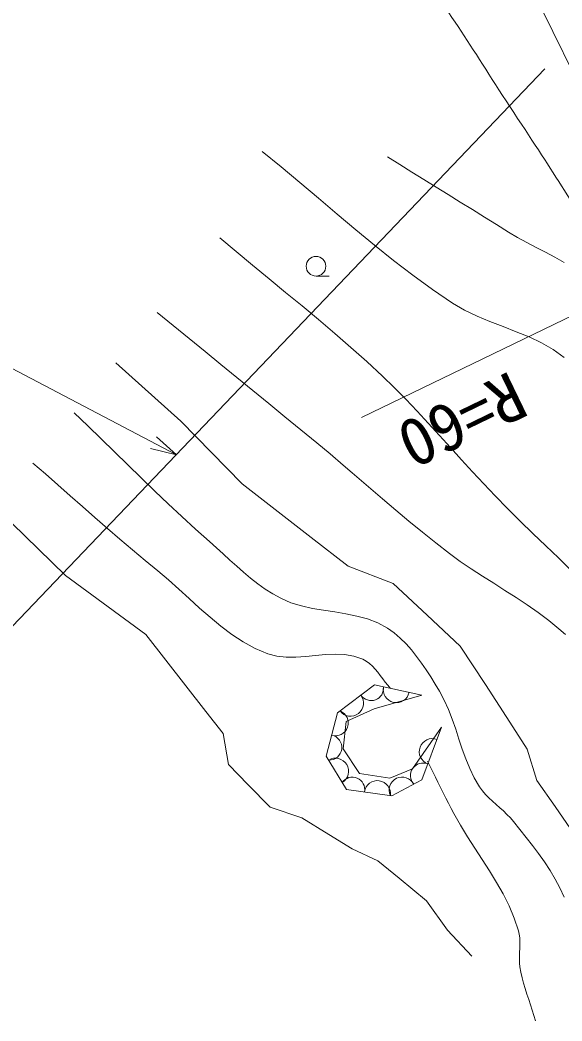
# Model space of a CAD drawing. Units: millimetres, scale not verified. Extents: x 40000 to 680000, y 20000 to 380000.
# Drawn here: x 375094 to 395774, y 245109 to 283274 of the extents above; entities that cross this region are included whole.
import ezdxf
from ezdxf.enums import TextEntityAlignment as Align

# ---------------------------------------------------------------- set-up
doc = ezdxf.new("R2010")
doc.units = ezdxf.units.MM
doc.header["$LTSCALE"] = 1000
doc.linetypes.add('CHAIN', pattern=[18.5, 12, -1.5, 3.5, -1.5])
for name, color, linetype, lineweight in [('M-BGD', 7, 'Continuous', 13), ('M-BMK', 2, 'CHAIN', 13), ('M-STR-HTXT', 7, 'Continuous', 13)]:
    doc.layers.add(name, color=color, linetype=linetype, lineweight=lineweight)
doc.styles.add('ＭＳ ゴシック', font='')
doc.styles.get('ＭＳ ゴシック').set_extended_font_data('MS Gothic')

msp = doc.modelspace()

# ---------------------------------------------------------------- linework, layer by layer
at = {"layer": 'M-BGD'}
for p, q in [((384334, 278255), (385056, 277671)), ((389119, 278051), (389581, 277764)), ((385056, 277671), (385770, 277076)), ((389581, 277764), (390043, 277478)), ((390043, 277478), (390505, 277192)), ((385770, 277076), (386481, 276476)), ((390505, 277192), (390967, 276906)), ((390967, 276906), (391429, 276619)), ((386481, 276476), (387191, 275875)), ((391429, 276619), (391891, 276333)), ((391891, 276333), (392353, 276046)), ((392353, 276046), (392815, 275759)), ((387191, 275875), (387903, 275276)), ((392815, 275759), (393276, 275471)), ((387903, 275276), (388619, 274685)), ((393276, 275471), (393736, 275182)), ((393736, 275182), (394078, 274978)), ((383338, 274442), (382715, 274966)), ((394078, 274978), (394431, 274786)), ((394431, 274786), (394789, 274600)), ((383966, 273922), (383338, 274442)), ((388619, 274685), (389345, 274105)), ((394789, 274600), (395149, 274416)), ((395149, 274416), (395505, 274227)), ((389345, 274105), (390081, 273541)), ((395505, 274227), (395854, 274030)), ((384596, 273406), (383966, 273922)), ((385227, 272890), (384596, 273406)), ((386388, 273510), (386888, 273510)), ((390081, 273541), (390832, 272996)), ((385857, 272373), (385227, 272890)), ((390832, 272996), (391600, 272476)), ((380324, 272121), (380934, 271624)), ((386483, 271852), (385857, 272373)), ((391600, 272476), (392053, 272212)), ((392053, 272212), (392531, 271982)), ((387105, 271326), (386483, 271852)), ((392531, 271982), (393024, 271777)), ((393024, 271777), (393525, 271583)), ((380934, 271624), (381544, 271128)), ((393525, 271583), (394026, 271391)), ((394026, 271391), (394518, 271188)), ((381544, 271128), (382153, 270632)), ((387720, 270793), (387105, 271326)), ((394518, 271188), (394993, 270964)), ((382153, 270632), (382763, 270136)), ((388327, 270250), (387720, 270793)), ((394993, 270964), (395443, 270707)), ((395443, 270707), (395859, 270405)), ((378745, 270208), (381233, 267984)), ((388923, 269695), (388327, 270250)), ((382763, 270136), (383373, 269640)), ((383373, 269640), (383983, 269144)), ((389373, 269258), (388923, 269695)), ((383983, 269144), (384592, 268647)), ((389813, 268812), (389373, 269258)), ((390246, 268358), (389813, 268812)), ((384592, 268647), (385201, 268150)), ((390673, 267899), (390246, 268358)), ((377680, 267802), (377166, 268295)), ((381233, 267984), (383573, 265583)), ((385201, 268150), (385809, 267651)), ((378192, 267306), (377680, 267802)), ((385809, 267651), (386416, 267152)), ((391097, 267436), (390673, 267899)), ((378701, 266808), (378192, 267306)), ((386416, 267152), (386922, 266730)), ((391519, 266972), (391097, 267436)), ((379210, 266309), (378701, 266808)), ((391941, 266507), (391519, 266972)), ((386922, 266730), (387426, 266303)), ((392364, 266043), (391941, 266507)), ((376062, 265969), (375587, 266382)), ((379721, 265812), (379210, 266309)), ((387426, 266303), (387773, 266005)), ((392791, 265583), (392364, 266043)), ((376536, 265554), (376062, 265969)), ((380233, 265316), (379721, 265812)), ((387773, 266005), (388928, 265015)), ((377008, 265137), (376536, 265554)), ((380748, 264825), (380233, 265316)), ((383573, 265583), (386209, 263538)), ((393223, 265128), (392791, 265583)), ((377480, 264720), (377008, 265137)), ((388928, 265015), (389430, 264587)), ((393696, 264646), (393223, 265128)), ((374158, 264692), (376833, 262099)), ((377953, 264304), (377480, 264720)), ((381269, 264338), (380748, 264825)), ((389430, 264587), (389936, 264163)), ((394178, 264171), (393696, 264646)), ((378427, 263890), (377953, 264304)), ((381795, 263858), (381269, 264338)), ((389936, 264163), (390445, 263745)), ((394664, 263700), (394178, 264171)), ((378903, 263477), (378427, 263890)), ((382328, 263386), (381795, 263858)), ((390445, 263745), (390961, 263334)), ((379382, 263069), (378903, 263477)), ((382588, 263155), (382328, 263386)), ((386209, 263538), (387609, 262452)), ((395153, 263231), (394664, 263700)), ((379865, 262665), (379382, 263069)), ((382846, 262920), (382588, 263155)), ((390961, 263334), (391482, 262931)), ((395641, 262762), (395153, 263231)), ((380353, 262267), (379865, 262665)), ((383104, 262684), (382846, 262920)), ((383363, 262449), (383104, 262684)), ((391482, 262931), (391892, 262632)), ((391892, 262632), (392311, 262346)), ((396125, 262290), (395641, 262762)), ((380757, 261927), (380353, 262267)), ((383626, 262218), (383363, 262449)), ((383893, 261994), (383626, 262218)), ((387609, 262452), (389329, 261787)), ((392311, 262346), (392737, 262069)), ((376833, 262099), (379891, 259850)), ((381154, 261574), (380757, 261927)), ((384166, 261780), (383893, 261994)), ((392737, 262069), (393167, 261798)), ((381549, 261213), (381154, 261574)), ((384448, 261579), (384166, 261780)), ((384739, 261393), (384448, 261579)), ((389329, 261787), (390624, 260578)), ((393167, 261798), (393597, 261527)), ((393597, 261527), (394025, 261254)), ((381945, 260853), (381549, 261213)), ((385042, 261225), (384739, 261393)), ((385429, 261058), (385042, 261225)), ((385834, 260934), (385429, 261058)), ((394025, 261254), (394449, 260974)), ((382345, 260501), (381945, 260853)), ((386251, 260841), (385834, 260934)), ((386677, 260768), (386251, 260841)), ((387105, 260703), (386677, 260768)), ((387531, 260634), (387105, 260703)), ((394449, 260974), (394864, 260684)), ((394864, 260684), (395269, 260381)), ((382754, 260163), (382345, 260501)), ((387950, 260549), (387531, 260634)), ((388357, 260438), (387950, 260549)), ((388746, 260287), (388357, 260438)), ((389114, 260086), (388746, 260287)), ((390624, 260578), (391882, 259404)), ((395269, 260381), (395659, 260059)), ((383174, 259848), (382754, 260163)), ((389366, 259906), (389114, 260086)), ((389602, 259705), (389366, 259906)), ((395659, 260059), (395910, 259840)), ((379891, 259850), (382185, 256913)), ((383611, 259562), (383174, 259848)), ((384068, 259313), (383611, 259562)), ((389823, 259487), (389602, 259705)), ((384548, 259108), (384068, 259313)), ((390031, 259254), (389823, 259487)), ((390228, 259009), (390031, 259254)), ((391882, 259404), (392851, 257940)), ((384896, 259016), (384548, 259108)), ((385255, 258976), (384896, 259016)), ((385623, 258977), (385255, 258976)), ((385997, 259003), (385623, 258977)), ((386372, 259041), (385997, 259003)), ((386747, 259076), (386372, 259041)), ((387117, 259094), (386747, 259076)), ((387479, 259081), (387117, 259094)), ((387831, 259023), (387479, 259081)), ((388169, 258906), (387831, 259023)), ((388302, 258833), (388169, 258906)), ((388425, 258743), (388302, 258833)), ((390415, 258754), (390228, 259009)), ((388538, 258641), (388425, 258743)), ((388643, 258528), (388538, 258641)), ((388744, 258408), (388643, 258528)), ((388841, 258283), (388744, 258408)), ((390594, 258492), (390415, 258754)), ((390765, 258226), (390594, 258492)), ((388936, 258156), (388841, 258283)), ((389032, 258030), (388936, 258156)), ((389131, 257908), (389032, 258030)), ((390932, 257957), (390765, 258226)), ((387209, 256858), (388623, 257925)), ((388623, 257925), (387209, 256858)), ((388623, 257925), (390420, 257537)), ((390420, 257537), (388623, 257925)), ((389235, 257792), (389131, 257908)), ((391094, 257690), (390932, 257957)), ((391283, 257343), (391094, 257690)), ((392851, 257940), (393788, 256496)), ((390420, 257537), (388608, 257008)), ((391445, 256982), (391283, 257343)), ((382185, 256913), (382848, 256064)), ((386780, 255210), (387209, 256858)), ((387209, 256858), (386780, 255210)), ((387534, 256522), (388608, 257008)), ((391588, 256611), (391445, 256982)), ((387534, 256522), (387423, 255488)), ((391718, 256234), (391588, 256611)), ((393788, 256496), (394449, 255477)), ((390064, 254725), (391172, 256306)), ((391172, 256306), (390430, 254304)), ((391172, 256306), (390430, 254304)), ((391842, 255854), (391718, 256234)), ((382848, 256064), (383053, 254888)), ((391968, 255474), (391842, 255854)), ((387423, 255488), (388044, 254541)), ((392102, 255099), (391968, 255474)), ((394449, 255477), (394810, 254278)), ((387547, 253941), (386780, 255210)), ((386780, 255210), (387547, 253941)), ((390741, 254809), (390641, 255009)), ((392252, 254733), (392102, 255099)), ((383053, 254888), (383805, 254116)), ((389207, 254369), (390064, 254725)), ((390841, 254609), (390741, 254809)), ((390941, 254409), (390841, 254609)), ((392424, 254378), (392252, 254733)), ((388044, 254541), (389207, 254369)), ((390430, 254304), (389281, 253696)), ((389281, 253696), (390430, 254304)), ((391040, 254209), (390941, 254409)), ((391140, 254010), (391040, 254209)), ((392626, 254039), (392424, 254378)), ((394810, 254278), (395508, 253284)), ((383805, 254116), (384643, 253255)), ((389281, 253696), (387547, 253941)), ((387547, 253941), (389281, 253696)), ((391240, 253810), (391140, 254010)), ((391341, 253610), (391240, 253810)), ((392735, 253890), (392626, 254039)), ((392855, 253750), (392735, 253890)), ((391442, 253411), (391341, 253610)), ((392985, 253617), (392855, 253750)), ((393120, 253490), (392985, 253617)), ((393259, 253365), (393120, 253490)), ((384643, 253255), (385852, 252859)), ((391544, 253213), (391442, 253411)), ((391648, 253015), (391544, 253213)), ((393400, 253241), (393259, 253365)), ((393539, 253117), (393400, 253241)), ((393675, 252988), (393539, 253117)), ((395508, 253284), (396102, 252439)), ((385852, 252859), (386873, 252225)), ((391898, 252569), (391648, 253015)), ((393804, 252855), (393675, 252988)), ((393925, 252714), (393804, 252855)), ((394165, 252412), (393925, 252714)), ((392166, 252130), (391898, 252569)), ((394407, 252108), (394165, 252412)), ((386873, 252225), (387769, 251669)), ((392445, 251697), (392166, 252130)), ((394645, 251801), (394407, 252108)), ((387769, 251669), (388742, 251218)), ((392728, 251265), (392445, 251697)), ((394879, 251490), (394645, 251801)), ((388742, 251218), (389556, 250548)), ((393007, 250832), (392728, 251265)), ((395103, 251173), (394879, 251490)), ((395316, 250850), (395103, 251173)), ((393277, 250395), (393007, 250832)), ((395514, 250519), (395316, 250850)), ((389556, 250548), (390601, 249688)), ((393530, 249951), (393277, 250395)), ((395694, 250180), (395514, 250519)), ((395853, 249831), (395694, 250180)), ((390601, 249688), (391405, 248572)), ((393758, 249497), (393530, 249951)), ((393955, 249030), (393758, 249497)), ((394114, 248548), (393955, 249030)), ((391405, 248572), (392329, 247584)), ((394143, 248415), (394114, 248548)), ((394160, 248280), (394143, 248415)), ((394166, 248143), (394160, 248280)), ((394165, 248005), (394166, 248143)), ((394148, 247589), (394154, 247728)), ((394154, 247728), (394160, 247867)), ((394160, 247867), (394165, 248005)), ((394147, 247451), (394148, 247589)), ((394153, 247313), (394147, 247451)), ((394169, 247177), (394153, 247313)), ((394208, 246966), (394169, 247177)), ((394256, 246756), (394208, 246966)), ((394311, 246549), (394256, 246756)), ((394371, 246342), (394311, 246549)), ((394435, 246136), (394371, 246342)), ((394502, 245931), (394435, 246136)), ((394570, 245726), (394502, 245931)), ((394637, 245521), (394570, 245726)), ((394702, 245316), (394637, 245521)), ((394764, 245109), (394702, 245316))]:
    msp.add_line(p, q, dxfattribs=at)
msp.add_circle((386388, 273885), 375, dxfattribs=at)
for centre, radius, start, end in [((388493, 257797), 472, 214.1038, 6.6736), ((389451, 257746), 500, 167.8062, 347.8062), ((387703, 257231), 500, 217.0504, 37.0504), ((387128, 256473), 489, 253.2323, 68.9445), ((386894, 255535), 479, 267.4394, 78.7717), ((390828, 255377), 500, 69.6727, 249.6727), ((387131, 254629), 500, 301.1463, 121.1463), ((390471, 254463), 482, 67.6282, 222.5287), ((387778, 253939), 468, 348.2578, 145.8909), ((388731, 253773), 500, 351.9425, 171.9425), ((389673, 253916), 495, 26.6462, 205.4018)]:
    msp.add_arc(centre, radius, start, end, dxfattribs=at)
at = {"layer": 'M-BMK'}
msp.add_open_spline([(372215, 311903), (374093, 311408), (374632, 311240), (376155, 310729), (378523, 309935), (379799, 309339), (382070, 308299), (383464, 307660), (384196, 307199), (385518, 306421), (387753, 305104), (389007, 304355), (391103, 302827), (393620, 300990), (395020, 299930), (397324, 297833), (399461, 295889), (400580, 294700), (402426, 292478), (404342, 290171), (405324, 288791), (406914, 286249), (408601, 283551), (409092, 282487), (410721, 279047)], degree=3, knots=[0, 0, 0, 0, 1, 1, 1, 2, 2, 2, 3, 3, 3, 4, 4, 4, 5, 5, 5, 6, 6, 6, 7, 7, 7, 8, 8, 8, 8], dxfattribs=at)
at = {"layer": 'M-STR-HTXT'}
for p, q in [((395029, 283633), (397270, 279072)), ((381071, 266698), (349556, 283176)), ((395114, 281415), (373183, 258474)), ((410721, 279047), (388125, 268118)), ((381071, 266698), (380300, 267383)), ((381071, 266698), (380069, 266940))]:
    msp.add_line(p, q, dxfattribs=at)
for points, knots in [([(365904, 329958), (367061, 327540), (367488, 326594), (369012, 324805), (370421, 323152), (371420, 322395), (373183, 321125), (375388, 319537), (376806, 318911), (379234, 317691), (382278, 316162), (384163, 315697), (387249, 314256), (390524, 312727), (392291, 311730), (395509, 310085), (398231, 308693), (400048, 308365), (402460, 306487), (404725, 304723), (405665, 303339), (407449, 301089), (409199, 298882), (410054, 297542), (411538, 295147), (412883, 292975), (413794, 291811), (414700, 289422), (415674, 286852), (415520, 285212), (415954, 282498), (416273, 280502), (416308, 279362), (416663, 277373), (417003, 275459), (417234, 274378), (417907, 272555), (418129, 271954), (418479, 271706), (418634, 271085), (418785, 270482), (418761, 270180), (418700, 269495)], [0, 0, 0, 0, 1, 1, 1, 2, 2, 2, 3, 3, 3, 4, 4, 4, 5, 5, 5, 6, 6, 6, 7, 7, 7, 8, 8, 8, 9, 9, 9, 10, 10, 10, 11, 11, 11, 12, 12, 12, 13, 13, 13, 14, 14, 14, 14]), ([(368065, 330016), (369506, 327742), (370075, 326960), (371664, 325255), (373739, 323027), (375232, 322082), (377806, 320457), (380900, 318504), (382971, 318025), (386311, 316531), (390220, 314784), (392402, 313786), (396370, 312179), (399806, 310788), (401983, 310590), (405257, 308853), (407505, 307660), (408564, 306640), (410518, 305009), (413213, 302762), (414556, 301298), (416897, 298685), (419015, 296322), (420181, 294945), (421859, 292252), (423615, 289433), (424290, 287628), (425205, 284435), (425661, 282843), (425651, 281886), (425804, 280237), (425973, 278434), (425838, 277412), (425914, 275603), (425990, 273791), (425941, 272765), (426186, 270968), (426376, 269576), (426546, 268787), (427058, 267479), (427316, 266822), (427296, 266206), (427931, 265898), (428725, 265513), (429334, 265930), (430166, 266225), (431692, 266766), (432375, 267506), (433546, 268624), (435195, 270197), (435654, 271489), (437090, 273258), (438023, 274408), (438494, 275103), (439544, 276148), (439896, 276499), (440063, 276752), (440501, 276988), (440915, 277212), (441143, 277252), (441656, 277333)], [0, 0, 0, 0, 1, 1, 1, 2, 2, 2, 3, 3, 3, 4, 4, 4, 5, 5, 5, 6, 6, 6, 7, 7, 7, 8, 8, 8, 9, 9, 9, 10, 10, 10, 11, 11, 11, 12, 12, 12, 13, 13, 13, 14, 14, 14, 15, 15, 15, 16, 16, 16, 17, 17, 17, 18, 18, 18, 19, 19, 19, 20, 20, 20, 20]), ([(362368, 306610), (363503, 305917), (363834, 305736), (364797, 305215), (366488, 304301), (367567, 304052), (369255, 303131), (370862, 302255), (371649, 301570), (373108, 300466), (375248, 298847), (376351, 297820), (378415, 296104), (380781, 294137), (382172, 293110), (384448, 291040), (386598, 289084), (387866, 288029), (389732, 285801), (391580, 283595), (392339, 282146), (393930, 279749), (395574, 277274), (396084, 276441), (398001, 273323)], [0, 0, 0, 0, 1, 1, 1, 2, 2, 2, 3, 3, 3, 4, 4, 4, 5, 5, 5, 6, 6, 6, 7, 7, 7, 8, 8, 8, 8])]:
    msp.add_open_spline(points, degree=3, knots=knots, dxfattribs=at)

# ---------------------------------------------------------------- texts
at = {"layer": 'M-STR-HTXT', "style": 'ＭＳ ゴシック'}
msp.add_text('R=60', height=1833, rotation=205.812, dxfattribs=at).set_placement((393568, 270411), align=Align.BOTTOM_LEFT)

doc.saveas('drawing.dxf')
